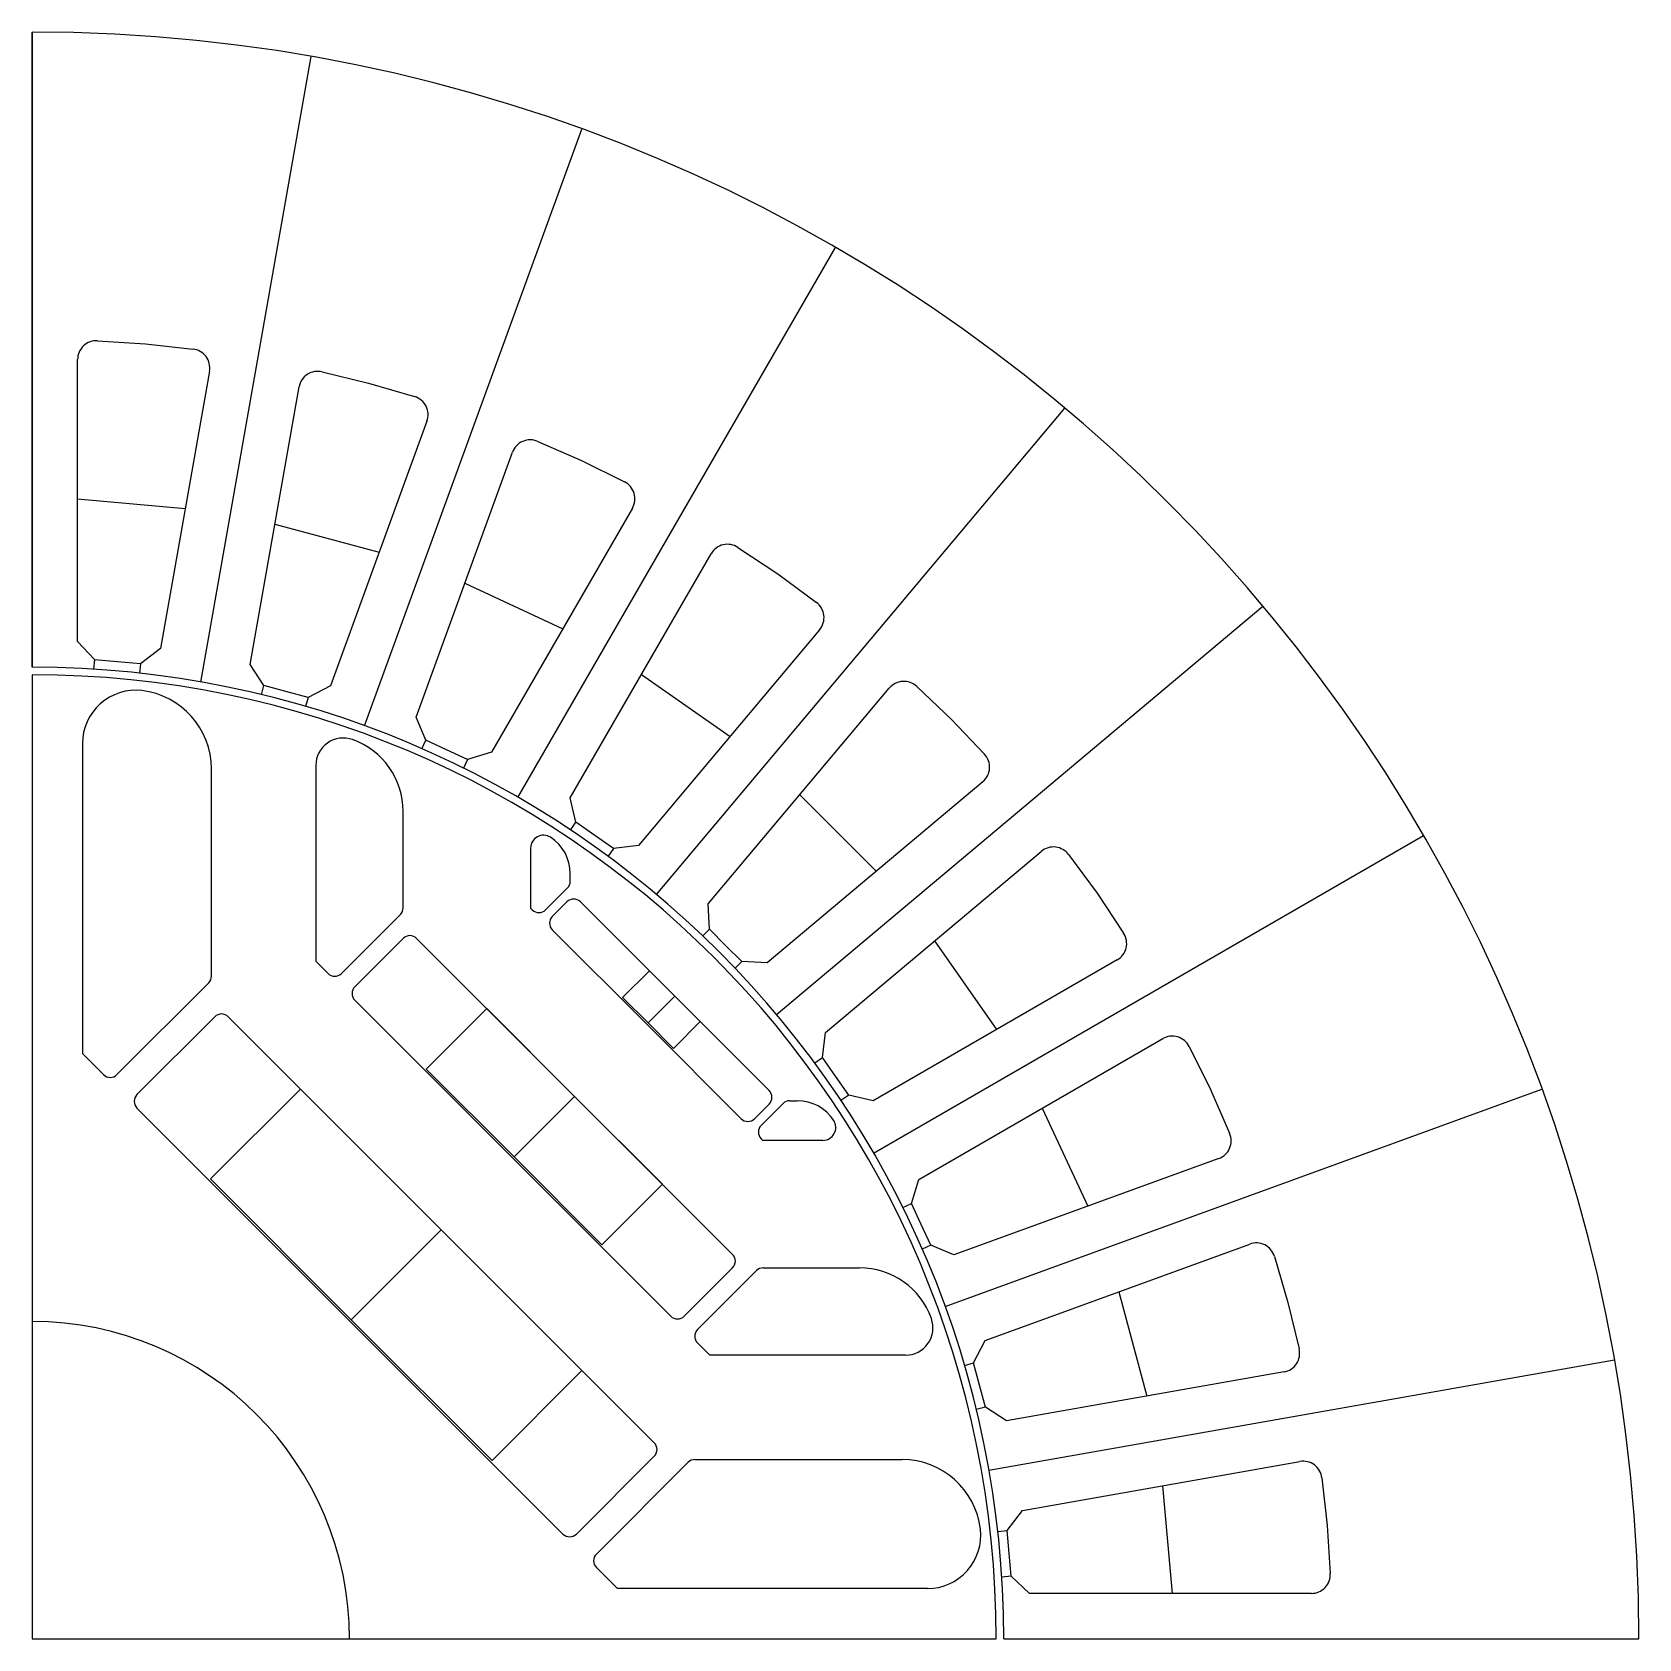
# Model space of a CAD drawing. Extents: x 0 to 85, y 0 to 85.
import ezdxf

# ---------------------------------------------------------------- set-up
doc = ezdxf.new("R2010")
doc.units = 0

msp = doc.modelspace()

# ---------------------------------------------------------------- linework, layer by layer
at = {"layer": '1', "color": 0, "linetype": 'Continuous'}
for p, q in [((0, 85), (0, 51.4)), ((0, 51.4), (0, 85)), ((8.926, 50.619), (14.76, 83.709)), ((17.58, 48.3), (29.072, 79.874)), ((25.7, 44.514), (42.5, 73.612)), ((3.466, 68.673), (5.995, 68.518)), ((5.995, 68.518), (8.512, 68.232)), ((2.405, 52.771), (2.405, 67.675)), ((9.383, 67.064), (6.795, 52.386)), ((15.338, 67.028), (17.802, 66.436)), ((17.802, 66.436), (20.23, 65.717)), ((11.532, 51.551), (14.12, 66.229)), ((33.039, 39.375), (54.637, 65.114)), ((20.886, 64.416), (15.789, 50.411)), ((26.745, 63.346), (29.068, 62.336)), ((20.309, 48.766), (25.406, 62.771)), ((29.068, 62.336), (31.335, 61.206)), ((2.405, 60.306), (8.104, 59.807)), ((31.755, 59.811), (24.302, 46.903)), ((12.84, 58.972), (18.366, 57.491)), ((28.468, 44.498), (35.92, 57.406)), ((37.338, 57.74), (39.451, 56.341)), ((39.451, 56.341), (41.487, 54.835)), ((22.886, 55.846), (28.07, 53.429)), ((39.375, 33.039), (65.114, 54.637)), ((3.316, 51.794), (2.405, 52.771)), ((41.658, 53.388), (32.078, 41.97)), ((6.795, 52.386), (5.729, 51.583)), ((3.272, 51.296), (3.316, 51.794)), ((4.522, 51.688), (3.316, 51.794)), ((5.729, 51.583), (4.522, 51.688)), ((5.729, 51.583), (5.685, 51.085)), ((12.259, 50.431), (11.532, 51.551)), ((32.236, 51.024), (36.921, 47.743)), ((12.13, 49.948), (12.259, 50.431)), ((13.429, 50.118), (12.259, 50.431)), ((15.789, 50.411), (14.599, 49.804)), ((35.763, 38.879), (45.343, 50.296)), ((46.797, 50.379), (48.635, 48.635)), ((14.599, 49.804), (13.429, 50.118)), ((14.599, 49.804), (14.469, 49.321)), ((20.83, 47.536), (20.309, 48.766)), ((48.635, 48.635), (50.379, 46.797)), ((20.619, 47.083), (20.83, 47.536)), ((21.928, 47.024), (20.83, 47.536)), ((23.025, 46.513), (21.928, 47.024)), ((24.302, 46.903), (23.025, 46.513)), ((23.025, 46.513), (22.814, 46.06)), ((50.296, 45.343), (38.879, 35.763)), ((28.768, 43.197), (28.468, 44.498)), ((40.606, 44.651), (44.651, 40.606)), ((28.482, 42.787), (28.768, 43.197)), ((29.76, 42.502), (28.768, 43.197)), ((30.752, 41.808), (29.76, 42.502)), ((44.514, 25.7), (73.612, 42.5)), ((30.752, 41.808), (30.466, 41.398)), ((32.078, 41.97), (30.752, 41.808)), ((41.97, 32.078), (53.388, 41.658)), ((54.835, 41.487), (56.341, 39.451)), ((56.341, 39.451), (57.74, 37.338)), ((35.832, 37.545), (35.763, 38.879)), ((35.479, 37.191), (35.832, 37.545)), ((36.689, 36.689), (35.832, 37.545)), ((37.545, 35.832), (36.689, 36.689)), ((47.743, 36.921), (51.024, 32.236)), ((37.545, 35.832), (37.191, 35.479)), ((38.879, 35.763), (37.545, 35.832)), ((57.406, 35.92), (44.498, 28.468)), ((41.808, 30.752), (41.97, 32.078)), ((46.903, 24.302), (59.811, 31.755)), ((41.398, 30.466), (41.808, 30.752)), ((42.502, 29.76), (41.808, 30.752)), ((61.206, 31.335), (62.336, 29.068)), ((43.197, 28.768), (42.502, 29.76)), ((48.3, 17.58), (79.874, 29.072)), ((62.336, 29.068), (63.346, 26.745)), ((43.197, 28.768), (42.787, 28.482)), ((44.498, 28.468), (43.197, 28.768)), ((53.429, 28.07), (55.846, 22.886)), ((62.771, 25.406), (48.766, 20.309)), ((46.513, 23.025), (46.903, 24.302)), ((46.06, 22.814), (46.513, 23.025)), ((47.024, 21.928), (46.513, 23.025)), ((47.536, 20.83), (47.024, 21.928)), ((47.536, 20.83), (47.083, 20.619)), ((48.766, 20.309), (47.536, 20.83)), ((50.411, 15.789), (64.416, 20.886)), ((65.717, 20.23), (66.436, 17.802)), ((57.491, 18.366), (58.972, 12.84)), ((66.436, 17.802), (67.028, 15.338)), ((49.804, 14.599), (50.411, 15.789)), ((49.321, 14.469), (49.804, 14.599)), ((50.118, 13.429), (49.804, 14.599)), ((50.619, 8.926), (83.709, 14.76)), ((66.229, 14.12), (51.551, 11.532)), ((50.431, 12.259), (50.118, 13.429)), ((50.431, 12.259), (49.948, 12.13)), ((51.551, 11.532), (50.431, 12.259)), ((52.386, 6.795), (67.064, 9.383)), ((68.232, 8.512), (68.518, 5.995)), ((59.807, 8.104), (60.306, 2.405)), ((51.583, 5.729), (52.386, 6.795)), ((68.518, 5.995), (68.673, 3.466)), ((51.085, 5.685), (51.583, 5.729)), ((51.688, 4.522), (51.583, 5.729)), ((51.794, 3.316), (51.688, 4.522)), ((51.794, 3.316), (51.296, 3.272)), ((52.771, 2.405), (51.794, 3.316)), ((67.675, 2.405), (52.771, 2.405)), ((51.4, 0), (85, 0)), ((51.4, 0), (85, 0))]:
    msp.add_line(p, q, dxfattribs=at)
for centre, radius, start, end in [((0, 0), 85, 0, 90), ((3.405, 67.675), 1, 86.49808, 180), ((8.398, 67.238), 1, -10, 83.50192), ((15.105, 66.055), 1, 76.49808, 170), ((19.947, 64.758), 1, -20, 73.50192), ((26.346, 62.429), 1, 66.49808, 160), ((30.889, 60.311), 1, -30, 63.50192), ((36.786, 56.906), 1, 56.49808, 150), ((40.892, 54.031), 1, -40, 53.50192), ((0, 0), 51.4, 0, 90), ((46.109, 49.653), 1, 46.49808, 140), ((49.653, 46.109), 1, -50, 43.50192), ((54.031, 40.892), 1, 36.49808, 130), ((56.906, 36.786), 1, -60, 33.50192), ((60.311, 30.889), 1, 26.49808, 120), ((62.429, 26.346), 1, -70, 23.50192), ((64.758, 19.947), 1, 16.49808, 110), ((66.055, 15.105), 1, -80, 13.50192), ((67.238, 8.398), 1, 6.49808, 100), ((67.675, 3.405), 1, -90, 3.50192)]:
    msp.add_arc(centre, radius, start, end, dxfattribs=at)
at = {"layer": '2', "color": 0, "linetype": 'Continuous'}
for p, q in [((0, 51), (0, 16.79)), ((2.662, 47.368), (2.662, 30.967)), ((9.488, 35.062), (9.488, 46.028)), ((15.008, 46.202), (15.008, 35.848)), ((19.629, 38.676), (19.629, 43.771)), ((26.371, 41.835), (26.371, 38.653)), ((28.472, 40.084), (28.472, 40.477)), ((27.163, 38.568), (28.325, 39.73)), ((16.362, 35.202), (19.483, 38.323)), ((26.371, 38.653), (26.456, 38.568)), ((28.295, 38.993), (27.517, 38.214)), ((33.997, 33.997), (29.002, 38.993)), ((27.517, 37.507), (32.512, 32.512)), ((19.629, 37.055), (17.069, 34.495)), ((28.696, 28.696), (20.336, 37.055)), ((15.008, 35.848), (15.655, 35.202)), ((32.654, 35.341), (31.239, 33.926)), ((33.997, 33.997), (32.654, 35.341)), ((4.484, 29.851), (9.342, 34.709)), ((17.069, 33.788), (25.428, 25.428)), ((24.05, 33.341), (20.853, 30.145)), ((28.696, 28.696), (24.05, 33.341)), ((31.239, 33.926), (32.583, 32.583)), ((32.583, 32.583), (33.997, 33.997)), ((32.583, 32.583), (33.997, 33.997)), ((33.997, 33.997), (38.993, 29.002)), ((33.997, 33.997), (35.341, 32.654)), ((9.665, 32.911), (5.545, 28.791)), ((21.641, 21.641), (10.372, 32.911)), ((37.507, 27.517), (32.512, 32.512)), ((33.926, 31.239), (32.583, 32.583)), ((35.341, 32.654), (33.926, 31.239)), ((2.662, 30.967), (3.777, 29.851)), ((20.853, 30.145), (25.499, 25.499)), ((14.196, 29.087), (9.439, 24.331)), ((21.641, 21.641), (14.196, 29.087)), ((5.545, 28.083), (16.814, 16.814)), ((25.499, 25.499), (28.696, 28.696)), ((25.499, 25.499), (28.696, 28.696)), ((28.696, 28.696), (37.055, 20.336)), ((28.696, 28.696), (33.341, 24.05)), ((38.993, 28.295), (38.214, 27.517)), ((38.568, 27.163), (39.73, 28.325)), ((40.084, 28.472), (40.477, 28.472)), ((38.653, 26.371), (38.568, 26.456)), ((41.835, 26.371), (38.653, 26.371)), ((33.788, 17.069), (25.428, 25.428)), ((30.145, 20.853), (25.499, 25.499)), ((9.439, 24.331), (16.885, 16.885)), ((33.341, 24.05), (30.145, 20.853)), ((16.885, 16.885), (21.641, 21.641)), ((16.885, 16.885), (21.641, 21.641)), ((21.641, 21.641), (32.911, 10.372)), ((21.641, 21.641), (29.087, 14.196)), ((37.055, 19.629), (34.495, 17.069)), ((38.676, 19.629), (43.771, 19.629)), ((35.202, 16.362), (38.323, 19.483)), ((0, 16.79), (0, 0)), ((28.083, 5.545), (16.814, 16.814)), ((24.331, 9.439), (16.885, 16.885)), ((35.848, 15.008), (35.202, 15.655)), ((46.202, 15.008), (35.848, 15.008)), ((29.087, 14.196), (24.331, 9.439)), ((32.911, 9.665), (28.791, 5.545)), ((35.062, 9.488), (46.028, 9.488)), ((29.851, 4.484), (34.709, 9.342)), ((30.967, 2.662), (29.851, 3.777)), ((47.368, 2.662), (30.967, 2.662)), ((0, 0), (16.79, 0)), ((16.79, 0), (51, 0))]:
    msp.add_line(p, q, dxfattribs=at)
for centre, radius, start, end in [((0, 0), 51, 0, 90), ((5.478, 47.368), 2.817, 83.40269, 180), ((5.323, 46.028), 4.165, 0, 83.40269), ((16.461, 46.202), 1.453, 70.38953, -180), ((15.595, 43.771), 4.034, 0, 70.38953), ((27.052, 41.835), 0.681, 57.11186, 180), ((26.174, 40.477), 2.298, 0, 57.11186), ((27.972, 40.084), 0.5, -45, 0), ((28.649, 38.639), 0.5, 45, 135), ((19.129, 38.676), 0.5, -45, 0), ((26.81, 38.921), 0.5, -135, -45), ((27.87, 37.861), 0.5, 135, -135), ((19.983, 36.702), 0.5, 45, 135), ((8.988, 35.062), 0.5, -45, 0), ((16.008, 35.555), 0.5, -135, -45), ((17.422, 34.141), 0.5, 135, -135), ((10.019, 32.557), 0.5, 45, 135), ((4.131, 30.205), 0.5, -135, -45), ((38.639, 28.649), 0.5, -45, 45), ((5.899, 28.437), 0.5, 135, -135), ((40.084, 27.972), 0.5, 90, 135), ((40.477, 26.174), 2.298, 32.88814, 90), ((37.861, 27.87), 0.5, -135, -45), ((41.835, 27.052), 0.681, -90, 32.88814), ((38.921, 26.81), 0.5, 135, -135), ((36.702, 19.983), 0.5, -45, 45), ((38.676, 19.129), 0.5, 90, 135), ((43.771, 15.595), 4.034, 19.61047, 90), ((34.141, 17.422), 0.5, -135, -45), ((0, 0), 16.79, 0, 90), ((0, 0), 16.79, 0, 90), ((35.555, 16.008), 0.5, 135, -135), ((46.202, 16.461), 1.453, -90, 19.61047), ((32.557, 10.019), 0.5, -45, 45), ((35.062, 8.988), 0.5, 90, 135), ((46.028, 5.323), 4.165, 6.59731, 90), ((28.437, 5.899), 0.5, -135, -45), ((47.368, 5.478), 2.817, -90, 6.59731), ((30.205, 4.131), 0.5, 135, -135)]:
    msp.add_arc(centre, radius, start, end, dxfattribs=at)

doc.saveas('drawing.dxf')
